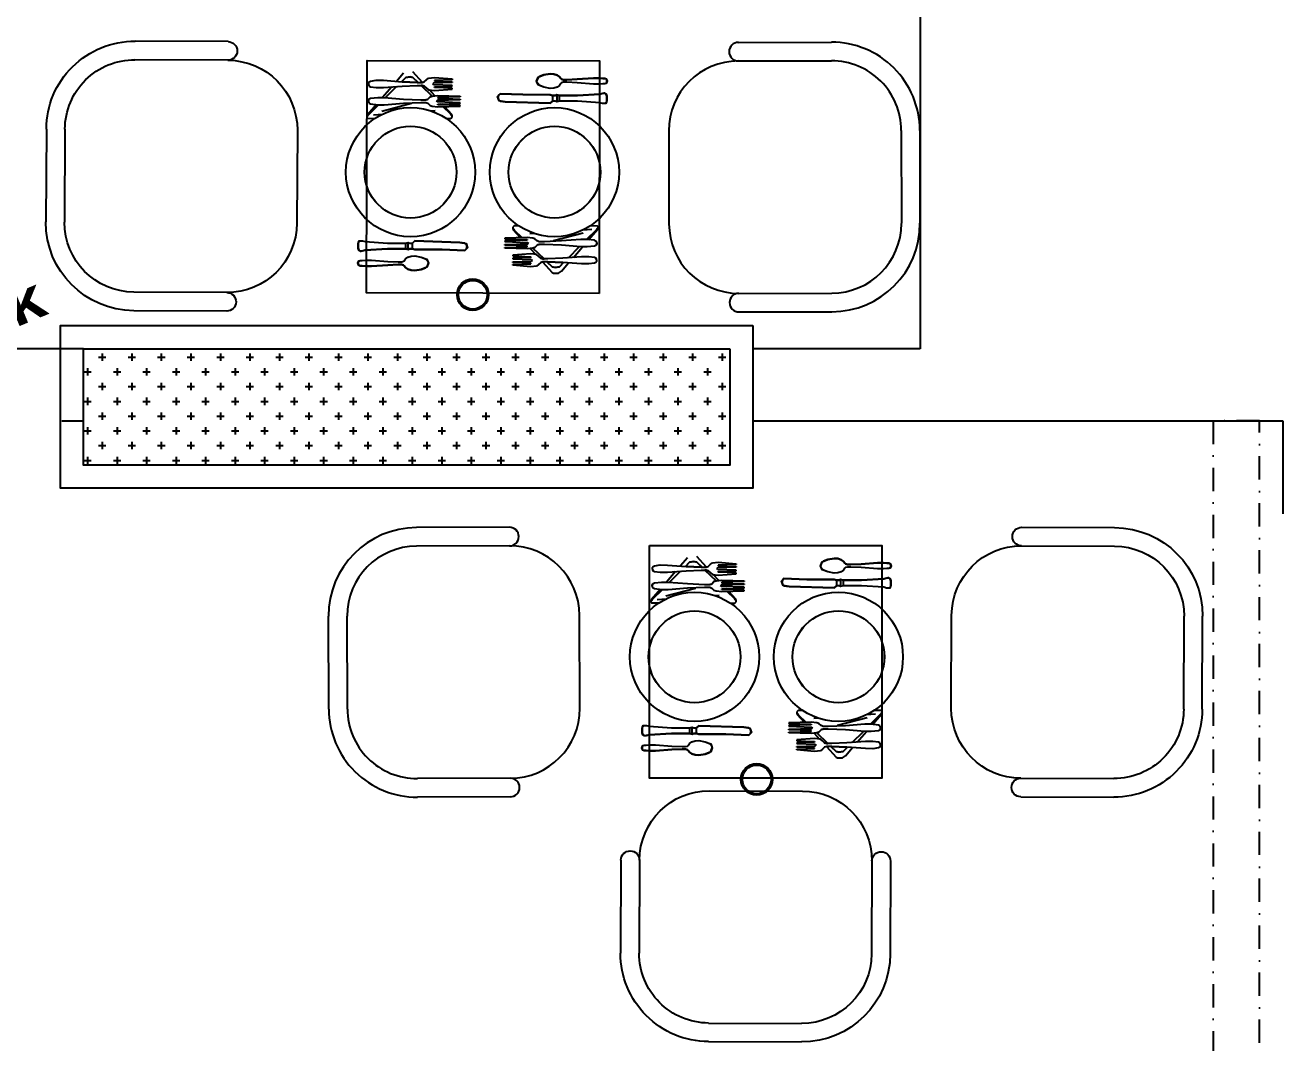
# Model space of a CAD drawing. Extents: x -454 to 2691, y -140 to 2189.
# Drawn here: x 794.5 to 1065.1, y 960 to 1179 of the extents above; entities that cross this region are included whole.
import ezdxf

# ---------------------------------------------------------------- set-up
doc = ezdxf.new("R2010")
doc.units = 0
doc.linetypes.add('DASHDOT', pattern=[1, 0.5, -0.25, 0, -0.25])
doc.layers.get('0').update_dxf_attribs({"linetype": 'CONTINUOUS'})
for name, color, linetype in [('AKS', 1, 'DASHDOT'), ('ANTET', 7, 'CONTINUOUS'), ('Duvar', 7, 'CONTINUOUS'), ('INCE', 5, 'CONTINUOUS'), ('PERDE', 3, 'CONTINUOUS'), ('WINDOW_TEXT', 7, 'CONTINUOUS')]:
    doc.layers.add(name, color=color, linetype=linetype)
doc.styles.add('OLCU YAZ.', font='romanstw.shx')

# ---------------------------------------------------------------- blocks, each defined once
blk = doc.blocks.new('A$C2CC5132F')
for p, q in [((38.94, 58.07), (18.94, 58)), ((38.95, 54.07), (18.95, 54)), ((0.07, 18.94), (0, 38.94)), ((4.07, 18.95), (4, 38.95)), ((54.07, 19.12), (54, 39.12)), ((39.12, 4.07), (19.12, 4)), ((39.13, 0.07), (19.13, 0))]:
    blk.add_line(p, q)
for centre, radius, start, end in [((19, 39), 19, 90.1889, 180.1889), ((38.94, 56.07), 2, 270.1889, 90.1889), ((19, 39), 15, 90.1889, 180.1889), ((39, 39.07), 15, 0.1889, 90.1889), ((19.07, 19), 15, 180.1889, 270.1889), ((39.07, 19.07), 15, 270.1889, 0.1889), ((19.07, 19), 19, 180.1889, 270.1889), ((39.12, 2.07), 2, 270.1889, 90.1889)]:
    blk.add_arc(centre, radius, start, end)

msp = doc.modelspace()

# ---------------------------------------------------------------- hatches: boundary and pattern name
at = {"layer": 'PERDE'}
h = msp.add_hatch(dxfattribs=at)
h.set_pattern_fill('CROSS', color=256, scale=0.5, angle=-90)
h.set_pattern_definition([(270, (23839.342, 9150.6717), (3.175, -3.175), [1.5875, -4.7625]), (360, (23838.548, 9149.878), (3.175, 3.175), [1.5875, -4.7625])])
h.paths.add_polyline_path([(807.05, 1109.37), (807.05, 1084.37), (946.05, 1084.37), (946.05, 1109.37)])

# ---------------------------------------------------------------- linework, layer by layer
at = {"layer": 'AKS', "ltscale": 40}
msp.add_lwpolyline([(682.05, 1093.87), (807.05, 1093.87), (807.05, 1109.37), (682.05, 1109.37)], dxfattribs=at)
at = {"layer": 'AKS', "color": 2, "ltscale": 10}
msp.add_lwpolyline([(1060.05, 1093.87), (1050.05, 1093.87), (1050.05, 939.87), (1060.05, 939.87)], close=True, dxfattribs=at)
at = {"layer": 'Duvar'}
for p, q in [((987.05, 1425.37), (987.05, 1109.37)), ((987.05, 1093.87), (1065.05, 1093.87)), ((1065.05, 1093.87), (1065.05, 1073.87))]:
    msp.add_line(p, q, dxfattribs=at)
msp.add_lwpolyline([(987.05, 1109.37), (951.05, 1109.37), (951.05, 1093.87), (987.05, 1093.87)], dxfattribs=at)
at = {"layer": 'INCE', "color": 29}
for points in [[(951.05, 1114.37), (951.05, 1079.37), (802.05, 1079.37), (802.05, 1114.37)], [(946.05, 1109.37), (946.05, 1084.37), (807.05, 1084.37), (807.05, 1109.37)]]:
    msp.add_lwpolyline(points, close=True, dxfattribs=at)
at = {"layer": 'PERDE'}
for points in [[(917.94, 1121.32), (867.94, 1121.4), (868.02, 1171.4), (918.02, 1171.32)], [(928.77, 1067.03), (978.77, 1067.03), (978.77, 1017.03), (928.77, 1017.03)]]:
    msp.add_lwpolyline(points, close=True, dxfattribs=at)
at = {"layer": 'WINDOW_TEXT', "color": 8}
for p, q in [((879.98, 1166.71), (877.89, 1169)), ((868.32, 1166.55), (868.47, 1166.86)), ((868.32, 1166.55), (868.32, 1166.24)), ((868.32, 1166.24), (868.47, 1165.93)), ((868.47, 1166.86), (868.78, 1167.01)), ((868.78, 1167.01), (870.02, 1167.16)), ((870.02, 1167.16), (871.56, 1167.16)), ((871.56, 1167.16), (875.57, 1166.85)), ((875.88, 1168.7), (874.36, 1166.94)), ((876.34, 1167.77), (875.43, 1166.86)), ((875.57, 1166.85), (878.81, 1166.69)), ((877.27, 1167.92), (876.34, 1167.77)), ((877.89, 1167.77), (877.27, 1167.92)), ((879.01, 1166.69), (877.89, 1167.77)), ((878.81, 1166.69), (879.89, 1166.69)), ((879.89, 1166.69), (880.35, 1166.84)), ((880.35, 1166.84), (880.82, 1167.3)), ((880.82, 1167.3), (881.28, 1167.61)), ((881.28, 1167.61), (882.51, 1167.76)), ((882.36, 1166.53), (882.2, 1166.37)), ((882.36, 1166.22), (882.2, 1166.37)), ((886.37, 1166.68), (882.36, 1166.53)), ((886.37, 1166.06), (882.36, 1166.22)), ((882.51, 1167.76), (886.37, 1167.45)), ((886.37, 1167.29), (882.51, 1167.14)), ((882.51, 1167.14), (882.51, 1166.99)), ((882.51, 1166.99), (886.37, 1166.83)), ((886.37, 1167.45), (886.37, 1167.29)), ((886.37, 1166.83), (886.37, 1166.68)), ((904.75, 1167.55), (904.52, 1167)), ((904.75, 1166.45), (904.52, 1167)), ((905.16, 1167.97), (904.75, 1167.55)), ((905.16, 1166.04), (904.75, 1166.45)), ((906.07, 1168.33), (905.16, 1167.97)), ((907.41, 1168.58), (906.07, 1168.33)), ((908.24, 1168.52), (907.41, 1168.58)), ((908.93, 1168.29), (908.24, 1168.52)), ((909.44, 1167.94), (908.93, 1168.29)), ((909.73, 1167.54), (909.44, 1167.94)), ((909.73, 1166.46), (909.44, 1166.06)), ((909.87, 1167.4), (909.73, 1167.54)), ((909.87, 1166.59), (909.73, 1166.46)), ((910.27, 1167.26), (909.87, 1167.4)), ((910.27, 1166.73), (909.87, 1166.59)), ((911.04, 1167.26), (910.27, 1167.26)), ((911.04, 1166.73), (910.27, 1166.73)), ((913.22, 1167.38), (911.04, 1167.26)), ((913.22, 1166.6), (911.04, 1166.73)), ((916.74, 1167.63), (913.22, 1167.38)), ((916.73, 1166.34), (913.22, 1166.6)), ((918.05, 1166.32), (916.73, 1166.34)), ((918.05, 1167.64), (916.74, 1167.63)), ((919.2, 1167.53), (918.05, 1167.64)), ((919.2, 1166.44), (918.05, 1166.32)), ((919.52, 1167.4), (919.2, 1167.53)), ((919.52, 1166.57), (919.2, 1166.44)), ((919.64, 1167.14), (919.52, 1167.4)), ((919.64, 1166.83), (919.52, 1166.57)), ((919.64, 1166.83), (919.64, 1167.14)), ((868.47, 1165.93), (868.78, 1165.78)), ((868.78, 1165.78), (870.01, 1165.62)), ((870.01, 1165.62), (871.56, 1165.62)), ((873.33, 1165.75), (871.35, 1163.46)), ((871.56, 1165.62), (875.57, 1165.92)), ((874.4, 1165.83), (871.99, 1163.43)), ((875.57, 1165.92), (878.81, 1166.07)), ((878.81, 1166.07), (879.89, 1166.07)), ((882.05, 1163.75), (879.65, 1166.07)), ((879.89, 1166.07), (880.35, 1165.91)), ((880.35, 1165.91), (880.81, 1165.45)), ((880.81, 1165.45), (881.28, 1165.14)), ((881.12, 1163.13), (881.58, 1163.6)), ((881.28, 1165.14), (882.51, 1164.98)), ((882.62, 1163.82), (881.44, 1165.12)), ((881.58, 1163.6), (882.05, 1163.75)), ((882.05, 1163.75), (883.28, 1163.9)), ((882.51, 1165.76), (886.37, 1165.9)), ((882.51, 1165.6), (882.51, 1165.76)), ((886.37, 1165.44), (882.51, 1165.6)), ((882.51, 1164.98), (886.37, 1165.29)), ((883.28, 1163.9), (888.06, 1163.74)), ((888.06, 1163.59), (883.28, 1163.44)), ((886.37, 1165.9), (886.37, 1166.06)), ((886.37, 1165.29), (886.37, 1165.44)), ((888.06, 1163.74), (888.06, 1163.59)), ((896.34, 1163.93), (896.18, 1163.47)), ((896.65, 1164.24), (896.34, 1163.93)), ((901.58, 1164.08), (896.65, 1164.24)), ((907.45, 1164.07), (901.58, 1164.08)), ((906.06, 1165.67), (905.16, 1166.04)), ((907.4, 1165.42), (906.06, 1165.67)), ((908.24, 1165.47), (907.4, 1165.42)), ((907.91, 1163.91), (907.45, 1164.07)), ((907.91, 1163.91), (907.91, 1162.68)), ((908.53, 1163.91), (907.91, 1163.91)), ((908.93, 1165.7), (908.24, 1165.47)), ((908.84, 1164.06), (908.53, 1163.91)), ((908.84, 1164.06), (908.83, 1162.52)), ((909.45, 1163.91), (908.84, 1164.06)), ((909.44, 1166.06), (908.93, 1165.7)), ((913.31, 1163.9), (909.45, 1163.91)), ((909.45, 1162.68), (909.45, 1163.91)), ((918.09, 1164.21), (913.31, 1163.9)), ((918.71, 1164.36), (918.09, 1164.21)), ((919.17, 1164.36), (918.71, 1164.36)), ((919.48, 1164.2), (919.17, 1164.36)), ((919.64, 1163.74), (919.48, 1164.2)), ((919.64, 1162.82), (919.64, 1163.74)), ((870.04, 1161.94), (868.15, 1159.76)), ((868.31, 1162.84), (868.47, 1163.15)), ((868.31, 1162.84), (868.31, 1162.54)), ((868.31, 1162.54), (868.31, 1162.84)), ((868.31, 1162.54), (868.47, 1162.23)), ((870.47, 1161.92), (868.31, 1159.76)), ((868.47, 1163.15), (868.78, 1163.31)), ((868.47, 1162.23), (868.77, 1162.07)), ((868.77, 1162.07), (870.32, 1161.92)), ((868.78, 1163.31), (870.32, 1163.46)), ((870.32, 1163.46), (871.71, 1163.46)), ((870.32, 1161.92), (871.71, 1161.91)), ((871.24, 1160.53), (877.59, 1162.21)), ((871.71, 1163.46), (875.87, 1163.14)), ((871.71, 1161.91), (875.87, 1162.22)), ((875.87, 1163.14), (879.58, 1162.98)), ((875.87, 1162.22), (879.58, 1162.37)), ((879.58, 1162.98), (880.66, 1162.98)), ((879.58, 1162.37), (880.66, 1162.36)), ((880.66, 1162.98), (881.12, 1163.13)), ((880.66, 1162.36), (881.12, 1162.21)), ((881.12, 1162.21), (881.58, 1161.75)), ((881.58, 1161.75), (882.04, 1161.59)), ((882.04, 1161.59), (883.28, 1161.43)), ((883.13, 1162.82), (882.97, 1162.67)), ((883.12, 1162.51), (882.97, 1162.67)), ((883.34, 1162.51), (883.07, 1162.77)), ((888.06, 1162.35), (883.12, 1162.51)), ((888.06, 1162.97), (883.13, 1162.82)), ((883.28, 1163.44), (883.28, 1163.29)), ((883.28, 1163.29), (888.06, 1163.12)), ((883.28, 1162.05), (888.06, 1162.2)), ((883.28, 1161.9), (883.28, 1162.05)), ((888.06, 1161.74), (883.28, 1161.9)), ((883.28, 1161.43), (888.06, 1161.58)), ((883.84, 1162.49), (883.53, 1162.83)), ((883.99, 1161.87), (883.79, 1162.07)), ((884.42, 1161.86), (884.22, 1162.08)), ((886.05, 1159.89), (884.41, 1161.47)), ((886.36, 1159.73), (884.76, 1161.48)), ((888.06, 1163.12), (888.06, 1162.97)), ((888.06, 1162.2), (888.06, 1162.35)), ((888.06, 1161.58), (888.06, 1161.74)), ((896.18, 1163.47), (896.34, 1163)), ((896.34, 1163), (896.64, 1162.69)), ((896.64, 1162.69), (897.72, 1162.54)), ((897.72, 1162.54), (907.44, 1162.22)), ((907.44, 1162.22), (907.91, 1162.68)), ((908.53, 1162.68), (907.91, 1162.68)), ((908.83, 1162.52), (908.53, 1162.68)), ((909.45, 1162.68), (908.83, 1162.52)), ((913.31, 1162.67), (909.45, 1162.68)), ((918.09, 1162.35), (913.31, 1162.67)), ((918.71, 1162.2), (918.09, 1162.35)), ((919.17, 1162.2), (918.71, 1162.2)), ((919.48, 1162.35), (919.17, 1162.2)), ((919.64, 1162.82), (919.48, 1162.35)), ((868.15, 1159.76), (868, 1159.45)), ((868, 1159.45), (868, 1159.14)), ((868, 1159.14), (868.15, 1158.99)), ((868.31, 1159.76), (868.15, 1159.45)), ((868.15, 1158.99), (869.73, 1158.98)), ((869.39, 1159.76), (871.32, 1159.89)), ((881.71, 1160.6), (882.66, 1160.66)), ((885.09, 1158.96), (886.05, 1158.96)), ((886.21, 1159.58), (886.05, 1159.89)), ((886.05, 1158.96), (886.36, 1159.27)), ((886.36, 1159.27), (886.36, 1159.73)), ((899.69, 1135.84), (899.38, 1135.53)), ((899.38, 1135.53), (899.38, 1135.07)), ((899.38, 1135.07), (900.98, 1133.32)), ((899.54, 1135.22), (899.69, 1134.91)), ((900.66, 1135.84), (899.69, 1135.84)), ((899.69, 1134.91), (901.33, 1133.33)), ((904.03, 1134.2), (903.08, 1134.14)), ((914.5, 1134.28), (908.16, 1132.59)), ((916.36, 1135.04), (914.43, 1134.91)), ((915.27, 1132.89), (917.44, 1135.04)), ((915.7, 1132.86), (917.59, 1135.04)), ((917.59, 1135.81), (916.01, 1135.82)), ((917.44, 1135.04), (917.59, 1135.35)), ((917.75, 1135.66), (917.59, 1135.81)), ((917.59, 1135.04), (917.75, 1135.35)), ((917.75, 1135.35), (917.75, 1135.66)), ((866.11, 1131.99), (866.26, 1132.45)), ((866.11, 1131.99), (866.11, 1131.06)), ((866.11, 1131.06), (866.26, 1130.6)), ((866.26, 1132.45), (866.57, 1132.6)), ((866.57, 1132.6), (867.03, 1132.6)), ((867.03, 1132.6), (867.65, 1132.45)), ((867.65, 1132.45), (872.43, 1132.13)), ((872.43, 1132.13), (876.29, 1132.13)), ((876.29, 1132.13), (876.91, 1132.28)), ((876.29, 1132.13), (876.29, 1130.89)), ((876.91, 1132.28), (877.22, 1132.12)), ((876.91, 1130.74), (876.91, 1132.28)), ((877.22, 1132.12), (877.84, 1132.12)), ((877.83, 1130.89), (877.84, 1132.12)), ((878.3, 1132.59), (877.84, 1132.12)), ((888.02, 1132.26), (878.3, 1132.59)), ((889.1, 1132.11), (888.02, 1132.26)), ((889.41, 1131.8), (889.1, 1132.11)), ((889.56, 1131.34), (889.41, 1131.8)), ((889.41, 1130.87), (889.56, 1131.34)), ((902.47, 1133.37), (897.68, 1133.22)), ((897.68, 1133.22), (897.68, 1133.07)), ((897.68, 1133.07), (902.47, 1132.9)), ((902.47, 1132.75), (897.68, 1132.6)), ((897.68, 1132.6), (897.68, 1132.45)), ((897.68, 1132.45), (902.62, 1132.29)), ((897.68, 1131.83), (902.62, 1131.98)), ((897.68, 1131.68), (897.68, 1131.83)), ((902.46, 1131.52), (897.68, 1131.68)), ((897.68, 1131.21), (902.46, 1131.36)), ((897.68, 1131.06), (897.68, 1131.21)), ((902.46, 1130.9), (897.68, 1131.06)), ((901.33, 1132.94), (901.53, 1132.72)), ((901.75, 1132.93), (901.95, 1132.73)), ((901.9, 1132.31), (902.22, 1131.97)), ((902.41, 1132.29), (902.67, 1132.03)), ((902.46, 1131.36), (902.46, 1131.52)), ((903.7, 1131.05), (902.46, 1130.9)), ((903.7, 1133.21), (902.47, 1133.37)), ((902.47, 1132.9), (902.47, 1132.75)), ((902.62, 1132.29), (902.77, 1132.13)), ((902.62, 1131.98), (902.77, 1132.13)), ((903.69, 1131.05), (906.1, 1128.73)), ((904.16, 1133.06), (903.7, 1133.21)), ((904.16, 1131.2), (903.7, 1131.05)), ((904.63, 1132.59), (904.16, 1133.06)), ((904.62, 1131.67), (904.16, 1131.2)), ((905.09, 1131.82), (904.62, 1131.67)), ((905.09, 1132.44), (904.63, 1132.59)), ((906.17, 1132.44), (905.09, 1132.44)), ((906.17, 1131.82), (905.09, 1131.82)), ((909.87, 1132.59), (906.17, 1132.44)), ((909.87, 1131.66), (906.17, 1131.82)), ((914.04, 1132.89), (909.87, 1132.59)), ((914.04, 1131.34), (909.87, 1131.66)), ((911.35, 1128.97), (913.75, 1131.37)), ((912.41, 1129.05), (914.39, 1131.34)), ((915.43, 1132.89), (914.04, 1132.89)), ((915.42, 1131.34), (914.04, 1131.34)), ((916.97, 1131.5), (915.42, 1131.34)), ((916.97, 1132.73), (915.43, 1132.89)), ((917.28, 1132.57), (916.97, 1132.73)), ((917.28, 1131.65), (916.97, 1131.5)), ((917.43, 1132.27), (917.28, 1132.57)), ((917.43, 1131.96), (917.28, 1131.65)), ((917.43, 1131.96), (917.43, 1132.27)), ((917.43, 1132.27), (917.43, 1131.96)), ((866.23, 1128.23), (866.55, 1128.36)), ((866.26, 1130.6), (866.57, 1130.44)), ((866.55, 1128.36), (867.7, 1128.48)), ((866.57, 1130.44), (867.03, 1130.44)), ((867.03, 1130.44), (867.65, 1130.6)), ((867.65, 1130.6), (872.43, 1130.9)), ((867.7, 1128.48), (869.01, 1128.46)), ((869.01, 1128.46), (872.52, 1128.2)), ((872.43, 1130.9), (876.29, 1130.89)), ((875.88, 1128.21), (876.01, 1128.35)), ((876.01, 1128.35), (876.3, 1128.75)), ((876.29, 1130.89), (876.91, 1130.74)), ((876.3, 1128.75), (876.82, 1129.1)), ((876.82, 1129.1), (877.51, 1129.33)), ((876.91, 1130.74), (877.22, 1130.89)), ((877.22, 1130.89), (877.83, 1130.89)), ((877.51, 1129.33), (878.34, 1129.38)), ((877.83, 1130.89), (878.3, 1130.73)), ((878.3, 1130.73), (884.16, 1130.73)), ((878.34, 1129.38), (879.68, 1129.13)), ((879.68, 1129.13), (880.59, 1128.76)), ((880.59, 1128.76), (881, 1128.35)), ((881, 1128.35), (881.22, 1127.8)), ((884.16, 1130.73), (889.1, 1130.56)), ((889.1, 1130.56), (889.41, 1130.87)), ((903.23, 1129.82), (899.37, 1129.51)), ((899.37, 1129.51), (899.37, 1129.36)), ((899.37, 1129.36), (903.23, 1129.2)), ((903.23, 1129.05), (899.37, 1128.9)), ((899.37, 1128.9), (899.37, 1128.74)), ((899.37, 1128.74), (903.39, 1128.58)), ((903.12, 1130.98), (904.31, 1129.68)), ((904.47, 1129.66), (903.23, 1129.82)), ((903.23, 1129.2), (903.23, 1129.05)), ((903.38, 1128.27), (903.54, 1128.43)), ((903.39, 1128.58), (903.54, 1128.43)), ((904.93, 1129.35), (904.47, 1129.66)), ((905.39, 1128.89), (904.93, 1129.35)), ((905.85, 1128.73), (905.39, 1128.89)), ((906.93, 1128.73), (905.85, 1128.73)), ((910.18, 1128.88), (906.93, 1128.73)), ((914.19, 1129.18), (910.18, 1128.88)), ((915.73, 1129.18), (914.19, 1129.18)), ((916.96, 1129.03), (915.73, 1129.18)), ((917.27, 1128.87), (916.96, 1129.03)), ((917.43, 1128.56), (917.27, 1128.87)), ((917.43, 1128.25), (917.43, 1128.56)), ((866.1, 1127.97), (866.23, 1128.23)), ((866.1, 1127.97), (866.1, 1127.67)), ((866.1, 1127.67), (866.23, 1127.4)), ((866.23, 1127.4), (866.54, 1127.27)), ((866.54, 1127.27), (867.7, 1127.16)), ((867.7, 1127.16), (869.01, 1127.17)), ((869.01, 1127.17), (872.52, 1127.42)), ((872.52, 1128.2), (874.71, 1128.07)), ((872.52, 1127.42), (874.71, 1127.54)), ((874.71, 1128.07), (875.48, 1128.07)), ((874.71, 1127.54), (875.47, 1127.54)), ((875.47, 1127.54), (875.88, 1127.4)), ((875.48, 1128.07), (875.88, 1128.21)), ((875.88, 1127.4), (876.01, 1127.27)), ((876.01, 1127.27), (876.3, 1126.86)), ((876.3, 1126.86), (876.81, 1126.51)), ((876.81, 1126.51), (877.5, 1126.28)), ((877.5, 1126.28), (878.34, 1126.22)), ((878.34, 1126.22), (879.68, 1126.47)), ((879.68, 1126.47), (880.58, 1126.84)), ((880.58, 1126.84), (881, 1127.25)), ((881, 1127.25), (881.22, 1127.8)), ((899.37, 1128.13), (903.38, 1128.27)), ((899.37, 1127.97), (899.37, 1128.13)), ((903.23, 1127.81), (899.37, 1127.97)), ((899.37, 1127.51), (903.23, 1127.66)), ((899.37, 1127.35), (899.37, 1127.51)), ((903.23, 1127.04), (899.37, 1127.35)), ((903.23, 1127.66), (903.23, 1127.81)), ((904.46, 1127.19), (903.23, 1127.04)), ((904.93, 1127.5), (904.46, 1127.19)), ((905.39, 1127.96), (904.93, 1127.5)), ((905.85, 1128.12), (905.39, 1127.96)), ((905.76, 1128.09), (907.86, 1125.8)), ((906.93, 1128.11), (905.85, 1128.12)), ((906.74, 1128.11), (907.86, 1127.03)), ((910.17, 1127.96), (906.93, 1128.11)), ((907.86, 1127.03), (908.47, 1126.88)), ((907.86, 1125.8), (908.16, 1125.64)), ((908.16, 1125.64), (909.24, 1125.64)), ((908.47, 1126.88), (909.4, 1127.03)), ((909.24, 1125.64), (909.86, 1126.1)), ((909.4, 1127.03), (910.32, 1127.94)), ((909.86, 1126.1), (911.38, 1127.86)), ((914.19, 1127.64), (910.17, 1127.96)), ((915.73, 1127.64), (914.19, 1127.64)), ((916.96, 1127.79), (915.73, 1127.64)), ((917.27, 1127.95), (916.96, 1127.79)), ((917.43, 1128.25), (917.27, 1127.95)), ((936.97, 1064.4), (935.45, 1062.65)), ((937.43, 1063.48), (936.51, 1062.56)), ((938.36, 1063.63), (937.43, 1063.48)), ((938.97, 1063.47), (938.36, 1063.63)), ((940.09, 1062.39), (938.97, 1063.47)), ((941.07, 1062.42), (938.98, 1064.71)), ((942.37, 1063.31), (943.6, 1063.47)), ((943.6, 1063.47), (947.46, 1063.15)), ((966.25, 1063.67), (965.83, 1063.26)), ((967.15, 1064.04), (966.25, 1063.67)), ((968.49, 1064.29), (967.15, 1064.04)), ((969.33, 1064.23), (968.49, 1064.29)), ((970.02, 1064), (969.33, 1064.23)), ((970.53, 1063.64), (970.02, 1064)), ((970.82, 1063.24), (970.53, 1063.64)), ((929.4, 1062.25), (929.56, 1062.56)), ((929.4, 1062.25), (929.4, 1061.94)), ((929.4, 1061.94), (929.56, 1061.63)), ((929.56, 1062.56), (929.87, 1062.71)), ((929.56, 1061.63), (929.87, 1061.48)), ((929.87, 1062.71), (931.1, 1062.87)), ((929.87, 1061.48), (931.1, 1061.32)), ((931.1, 1062.87), (932.65, 1062.86)), ((931.1, 1061.32), (932.64, 1061.32)), ((934.42, 1061.46), (932.44, 1059.16)), ((932.64, 1061.32), (936.66, 1061.62)), ((932.65, 1062.86), (936.66, 1062.55)), ((935.49, 1061.54), (933.08, 1059.14)), ((936.66, 1062.55), (939.9, 1062.39)), ((936.66, 1061.62), (939.9, 1061.77)), ((939.9, 1062.39), (940.98, 1062.39)), ((939.9, 1061.77), (940.98, 1061.77)), ((943.14, 1059.46), (940.73, 1061.77)), ((940.98, 1062.39), (941.44, 1062.54)), ((940.98, 1061.77), (941.44, 1061.62)), ((941.44, 1062.54), (941.9, 1063.01)), ((941.44, 1061.62), (941.9, 1061.15)), ((941.9, 1063.01), (942.37, 1063.31)), ((941.9, 1061.15), (942.36, 1060.85)), ((942.36, 1060.85), (943.6, 1060.69)), ((943.71, 1059.53), (942.52, 1060.83)), ((943.45, 1062.23), (943.29, 1062.08)), ((943.45, 1061.92), (943.29, 1062.08)), ((947.46, 1062.38), (943.45, 1062.23)), ((947.46, 1061.76), (943.45, 1061.92)), ((947.46, 1063), (943.6, 1062.85)), ((943.6, 1062.85), (943.6, 1062.7)), ((943.6, 1062.7), (947.46, 1062.54)), ((943.6, 1061.46), (947.46, 1061.61)), ((943.6, 1061.31), (943.6, 1061.46)), ((947.46, 1061.15), (943.6, 1061.31)), ((943.6, 1060.69), (947.46, 1060.99)), ((947.46, 1063.15), (947.46, 1063)), ((947.46, 1062.54), (947.46, 1062.38)), ((947.46, 1061.61), (947.46, 1061.76)), ((947.46, 1060.99), (947.46, 1061.15)), ((965.83, 1063.26), (965.61, 1062.71)), ((965.83, 1062.16), (965.61, 1062.71)), ((966.25, 1061.74), (965.83, 1062.16)), ((967.15, 1061.38), (966.25, 1061.74)), ((968.49, 1061.12), (967.15, 1061.38)), ((969.33, 1061.18), (968.49, 1061.12)), ((970.01, 1061.41), (969.33, 1061.18)), ((970.53, 1061.76), (970.01, 1061.41)), ((970.82, 1062.16), (970.53, 1061.76)), ((970.96, 1063.1), (970.82, 1063.24)), ((970.95, 1062.3), (970.82, 1062.16)), ((971.36, 1062.43), (970.95, 1062.3)), ((971.36, 1062.96), (970.96, 1063.1)), ((972.12, 1062.96), (971.36, 1062.96)), ((972.12, 1062.43), (971.36, 1062.43)), ((974.31, 1063.08), (972.12, 1062.96)), ((974.31, 1062.31), (972.12, 1062.43)), ((977.82, 1063.34), (974.31, 1063.08)), ((977.82, 1062.05), (974.31, 1062.31)), ((979.14, 1063.35), (977.82, 1063.34)), ((979.13, 1062.03), (977.82, 1062.05)), ((980.29, 1062.14), (979.13, 1062.03)), ((980.29, 1063.23), (979.14, 1063.35)), ((980.6, 1063.1), (980.29, 1063.23)), ((980.6, 1062.27), (980.29, 1062.14)), ((980.73, 1062.84), (980.6, 1063.1)), ((980.73, 1062.53), (980.6, 1062.27)), ((980.73, 1062.53), (980.73, 1062.84)), ((929.4, 1058.55), (929.55, 1058.86)), ((929.4, 1058.55), (929.4, 1058.24)), ((929.4, 1058.24), (929.4, 1058.55)), ((929.4, 1058.24), (929.55, 1057.93)), ((929.55, 1058.86), (929.86, 1059.01)), ((929.86, 1059.01), (931.41, 1059.16)), ((931.41, 1059.16), (932.8, 1059.16)), ((932.8, 1059.16), (936.96, 1058.85)), ((936.96, 1058.85), (940.66, 1058.69)), ((936.96, 1057.92), (940.66, 1058.07)), ((940.66, 1058.69), (941.74, 1058.69)), ((940.66, 1058.07), (941.74, 1058.07)), ((941.74, 1058.69), (942.21, 1058.84)), ((941.74, 1058.07), (942.21, 1057.91)), ((942.21, 1058.84), (942.67, 1059.3)), ((942.67, 1059.3), (943.13, 1059.46)), ((943.13, 1059.46), (944.37, 1059.61)), ((944.21, 1058.53), (944.06, 1058.37)), ((944.21, 1058.22), (944.06, 1058.37)), ((944.43, 1058.21), (944.16, 1058.47)), ((949.15, 1058.68), (944.21, 1058.53)), ((949.15, 1058.06), (944.21, 1058.22)), ((944.37, 1059.61), (949.15, 1059.45)), ((949.15, 1059.29), (944.37, 1059.15)), ((944.37, 1059.15), (944.37, 1058.99)), ((944.37, 1058.99), (949.15, 1058.83)), ((944.93, 1058.2), (944.61, 1058.54)), ((949.15, 1059.45), (949.15, 1059.29)), ((949.15, 1058.83), (949.15, 1058.68)), ((949.15, 1057.9), (949.15, 1058.06)), ((957.42, 1059.63), (957.27, 1059.17)), ((957.27, 1059.17), (957.42, 1058.71)), ((957.73, 1059.94), (957.42, 1059.63)), ((957.42, 1058.71), (957.73, 1058.4)), ((962.67, 1059.78), (957.73, 1059.94)), ((957.73, 1058.4), (958.81, 1058.24)), ((958.81, 1058.24), (968.53, 1057.92)), ((968.53, 1059.77), (962.67, 1059.78)), ((969, 1059.62), (968.53, 1059.77)), ((968.53, 1057.92), (969, 1058.38)), ((969, 1059.62), (969, 1058.38)), ((969.61, 1059.62), (969, 1059.62)), ((969.61, 1058.38), (969, 1058.38)), ((969.92, 1059.77), (969.61, 1059.62)), ((969.92, 1058.23), (969.61, 1058.38)), ((970.54, 1059.61), (969.92, 1059.77)), ((969.92, 1059.77), (969.92, 1058.23)), ((970.54, 1058.38), (969.92, 1058.23)), ((974.4, 1059.61), (970.54, 1059.61)), ((970.54, 1058.38), (970.54, 1059.61)), ((974.4, 1058.37), (970.54, 1058.38)), ((979.18, 1059.91), (974.4, 1059.61)), ((979.18, 1058.06), (974.4, 1058.37)), ((979.8, 1060.06), (979.18, 1059.91)), ((979.8, 1057.9), (979.18, 1058.06)), ((980.26, 1060.06), (979.8, 1060.06)), ((980.57, 1059.91), (980.26, 1060.06)), ((980.57, 1058.06), (980.26, 1057.9)), ((980.72, 1059.45), (980.57, 1059.91)), ((980.72, 1058.52), (980.57, 1058.06)), ((980.72, 1058.52), (980.72, 1059.45)), ((929.24, 1055.46), (929.09, 1055.15)), ((931.13, 1057.65), (929.24, 1055.46)), ((929.4, 1055.46), (929.24, 1055.15)), ((931.56, 1057.62), (929.4, 1055.46)), ((929.55, 1057.93), (929.86, 1057.78)), ((929.86, 1057.78), (931.4, 1057.62)), ((930.48, 1055.46), (932.41, 1055.59)), ((931.4, 1057.62), (932.79, 1057.62)), ((932.33, 1056.23), (938.68, 1057.91)), ((932.79, 1057.62), (936.96, 1057.92)), ((942.21, 1057.91), (942.67, 1057.45)), ((942.67, 1057.45), (943.13, 1057.3)), ((942.8, 1056.3), (943.75, 1056.37)), ((943.13, 1057.3), (944.37, 1057.14)), ((944.37, 1057.76), (949.15, 1057.9)), ((944.37, 1057.6), (944.37, 1057.76)), ((949.15, 1057.44), (944.37, 1057.6)), ((944.37, 1057.14), (949.15, 1057.29)), ((945.08, 1057.58), (944.88, 1057.77)), ((945.51, 1057.56), (945.3, 1057.79)), ((947.14, 1055.59), (945.5, 1057.17)), ((947.45, 1055.44), (945.85, 1057.19)), ((947.29, 1055.28), (947.14, 1055.59)), ((947.45, 1054.97), (947.45, 1055.44)), ((949.15, 1057.29), (949.15, 1057.44)), ((980.26, 1057.9), (979.8, 1057.9)), ((929.09, 1055.15), (929.09, 1054.85)), ((929.09, 1054.85), (929.24, 1054.69)), ((929.24, 1054.69), (930.82, 1054.69)), ((946.17, 1054.67), (947.14, 1054.67)), ((947.14, 1054.67), (947.45, 1054.97)), ((960.78, 1031.55), (960.47, 1031.24)), ((960.47, 1031.24), (960.47, 1030.77)), ((960.62, 1030.93), (960.78, 1030.62)), ((961.74, 1031.54), (960.78, 1031.55)), ((978.68, 1031.52), (977.1, 1031.52)), ((978.52, 1030.75), (978.68, 1031.06)), ((978.83, 1031.37), (978.68, 1031.52)), ((978.68, 1030.75), (978.83, 1031.06)), ((978.83, 1031.06), (978.83, 1031.37)), ((927.35, 1028.15), (927.66, 1028.31)), ((927.66, 1028.31), (928.12, 1028.31)), ((928.12, 1028.31), (928.74, 1028.15)), ((939.39, 1028.29), (938.92, 1027.83)), ((949.11, 1027.97), (939.39, 1028.29)), ((963.55, 1029.07), (958.77, 1028.92)), ((958.77, 1028.92), (958.77, 1028.77)), ((958.77, 1028.77), (963.55, 1028.61)), ((963.55, 1028.46), (958.77, 1028.31)), ((958.77, 1028.31), (958.77, 1028.15)), ((960.47, 1030.77), (962.07, 1029.03)), ((960.78, 1030.62), (962.42, 1029.04)), ((962.41, 1028.65), (962.62, 1028.43)), ((962.84, 1028.63), (963.04, 1028.44)), ((964.79, 1028.92), (963.55, 1029.07)), ((963.55, 1028.61), (963.55, 1028.46)), ((965.12, 1029.91), (964.17, 1029.84)), ((965.25, 1028.76), (964.79, 1028.92)), ((965.71, 1028.3), (965.25, 1028.76)), ((966.18, 1028.14), (965.71, 1028.3)), ((970.96, 1028.29), (967.26, 1028.14)), ((975.59, 1029.98), (969.24, 1028.3)), ((975.13, 1028.59), (970.96, 1028.29)), ((976.51, 1028.59), (975.13, 1028.59)), ((977.44, 1030.75), (975.51, 1030.62)), ((976.36, 1028.59), (978.52, 1030.75)), ((978.06, 1028.43), (976.51, 1028.59)), ((976.79, 1028.56), (978.68, 1030.75)), ((978.37, 1028.28), (978.06, 1028.43)), ((978.52, 1027.97), (978.37, 1028.28)), ((927.2, 1027.69), (927.19, 1026.77)), ((927.19, 1026.77), (927.35, 1026.3)), ((927.2, 1027.69), (927.35, 1028.15)), ((927.35, 1026.3), (927.66, 1026.15)), ((927.66, 1026.15), (928.12, 1026.15)), ((928.12, 1026.15), (928.74, 1026.3)), ((928.74, 1028.15), (933.52, 1027.84)), ((928.74, 1026.3), (933.52, 1026.6)), ((933.52, 1027.84), (937.38, 1027.83)), ((933.52, 1026.6), (937.38, 1026.6)), ((937.38, 1027.83), (938, 1027.98)), ((937.38, 1027.83), (937.38, 1026.6)), ((937.38, 1026.6), (938, 1026.44)), ((938, 1027.98), (938.31, 1027.83)), ((938, 1026.44), (938, 1027.98)), ((938, 1026.44), (938.3, 1026.6)), ((938.3, 1026.6), (938.92, 1026.59)), ((938.31, 1027.83), (938.92, 1027.83)), ((938.92, 1026.59), (938.92, 1027.83)), ((938.92, 1026.59), (939.38, 1026.44)), ((939.38, 1026.44), (945.25, 1026.43)), ((945.25, 1026.43), (950.19, 1026.27)), ((950.19, 1027.81), (949.11, 1027.97)), ((950.5, 1027.5), (950.19, 1027.81)), ((950.19, 1026.27), (950.49, 1026.58)), ((950.49, 1026.58), (950.65, 1027.04)), ((950.65, 1027.04), (950.5, 1027.5)), ((958.77, 1028.15), (963.71, 1027.99)), ((958.77, 1027.54), (963.71, 1027.68)), ((958.77, 1027.38), (958.77, 1027.54)), ((963.55, 1027.22), (958.77, 1027.38)), ((958.77, 1026.92), (963.55, 1027.07)), ((958.77, 1026.76), (958.77, 1026.92)), ((963.55, 1026.6), (958.77, 1026.76)), ((964.32, 1025.52), (960.46, 1025.22)), ((962.99, 1028.02), (963.31, 1027.67)), ((963.49, 1028), (963.76, 1027.74)), ((963.55, 1027.07), (963.55, 1027.22)), ((964.79, 1026.76), (963.55, 1026.6)), ((963.71, 1027.99), (963.86, 1027.84)), ((963.71, 1027.68), (963.86, 1027.84)), ((964.21, 1026.68), (965.39, 1025.39)), ((965.55, 1025.37), (964.32, 1025.52)), ((964.78, 1026.76), (967.18, 1024.44)), ((965.25, 1026.91), (964.79, 1026.76)), ((965.71, 1027.37), (965.25, 1026.91)), ((966.17, 1027.53), (965.71, 1027.37)), ((967.26, 1027.52), (966.17, 1027.53)), ((967.26, 1028.14), (966.18, 1028.14)), ((970.96, 1027.36), (967.26, 1027.52)), ((975.12, 1027.05), (970.96, 1027.36)), ((972.43, 1024.67), (974.84, 1027.07)), ((973.5, 1024.76), (975.48, 1027.05)), ((976.51, 1027.05), (975.12, 1027.05)), ((978.06, 1027.2), (976.51, 1027.05)), ((978.36, 1027.35), (978.06, 1027.2)), ((978.52, 1027.66), (978.36, 1027.35)), ((978.52, 1027.66), (978.52, 1027.97)), ((978.52, 1027.97), (978.52, 1027.66)), ((927.19, 1023.68), (927.32, 1023.94)), ((927.19, 1023.68), (927.19, 1023.37)), ((927.19, 1023.37), (927.31, 1023.11)), ((927.31, 1023.11), (927.63, 1022.98)), ((927.32, 1023.94), (927.63, 1024.07)), ((927.63, 1024.07), (928.79, 1024.18)), ((927.63, 1022.98), (928.78, 1022.86)), ((928.78, 1022.86), (930.1, 1022.88)), ((928.79, 1024.18), (930.1, 1024.17)), ((930.1, 1024.17), (933.61, 1023.9)), ((930.1, 1022.88), (933.61, 1023.13)), ((933.61, 1023.9), (935.8, 1023.78)), ((933.61, 1023.13), (935.8, 1023.25)), ((935.8, 1023.78), (936.56, 1023.78)), ((935.8, 1023.25), (936.56, 1023.25)), ((936.56, 1023.78), (936.96, 1023.91)), ((936.56, 1023.25), (936.96, 1023.11)), ((936.96, 1023.91), (937.1, 1024.05)), ((936.96, 1023.11), (937.1, 1022.97)), ((937.1, 1024.05), (937.39, 1024.45)), ((937.1, 1022.97), (937.39, 1022.57)), ((937.39, 1024.45), (937.91, 1024.81)), ((937.91, 1024.81), (938.59, 1025.03)), ((938.59, 1025.03), (939.43, 1025.09)), ((939.43, 1025.09), (940.77, 1024.84)), ((940.77, 1024.84), (941.67, 1024.47)), ((941.67, 1024.47), (942.09, 1024.06)), ((941.67, 1022.54), (942.08, 1022.95)), ((942.08, 1022.95), (942.31, 1023.5)), ((942.09, 1024.06), (942.31, 1023.5)), ((960.46, 1025.22), (960.46, 1025.06)), ((960.46, 1025.06), (964.32, 1024.9)), ((964.32, 1024.75), (960.46, 1024.6)), ((960.46, 1024.6), (960.46, 1024.45)), ((960.46, 1024.45), (964.47, 1024.29)), ((960.46, 1023.83), (964.47, 1023.98)), ((960.46, 1023.68), (960.46, 1023.83)), ((964.32, 1023.52), (960.46, 1023.68)), ((960.46, 1023.21), (964.32, 1023.36)), ((960.46, 1023.06), (960.46, 1023.21)), ((964.32, 1022.74), (960.46, 1023.06)), ((964.32, 1024.9), (964.32, 1024.75)), ((964.32, 1023.36), (964.32, 1023.52)), ((965.55, 1022.9), (964.32, 1022.74)), ((964.47, 1024.29), (964.63, 1024.13)), ((964.47, 1023.98), (964.63, 1024.13)), ((966.02, 1025.06), (965.55, 1025.37)), ((966.01, 1023.21), (965.55, 1022.9)), ((966.48, 1023.67), (966.01, 1023.21)), ((966.48, 1024.59), (966.02, 1025.06)), ((966.94, 1024.44), (966.48, 1024.59)), ((966.94, 1023.82), (966.48, 1023.67)), ((966.85, 1023.79), (968.94, 1021.5)), ((968.02, 1024.44), (966.94, 1024.44)), ((968.02, 1023.82), (966.94, 1023.82)), ((967.82, 1023.82), (968.95, 1022.74)), ((971.26, 1024.59), (968.02, 1024.44)), ((971.26, 1023.66), (968.02, 1023.82)), ((970.49, 1022.74), (971.4, 1023.65)), ((970.95, 1021.81), (972.47, 1023.57)), ((975.28, 1024.89), (971.26, 1024.59)), ((975.27, 1023.35), (971.26, 1023.66)), ((976.82, 1023.34), (975.27, 1023.35)), ((976.82, 1024.89), (975.28, 1024.89)), ((978.05, 1024.73), (976.82, 1024.89)), ((978.05, 1023.5), (976.82, 1023.34)), ((978.36, 1024.58), (978.05, 1024.73)), ((978.36, 1023.65), (978.05, 1023.5)), ((978.51, 1024.27), (978.36, 1024.58)), ((978.51, 1023.96), (978.36, 1023.65)), ((978.51, 1023.96), (978.51, 1024.27)), ((937.39, 1022.57), (937.9, 1022.21)), ((937.9, 1022.21), (938.59, 1021.98)), ((938.59, 1021.98), (939.42, 1021.93)), ((939.42, 1021.93), (940.77, 1022.18)), ((940.77, 1022.18), (941.67, 1022.54)), ((968.94, 1021.5), (969.25, 1021.35)), ((968.95, 1022.74), (969.56, 1022.58)), ((969.25, 1021.35), (970.33, 1021.35)), ((969.56, 1022.58), (970.49, 1022.74)), ((970.33, 1021.35), (970.95, 1021.81))]:
    msp.add_line(p, q, dxfattribs=at)
for points in [[(877.27, 1167.92), (877.89, 1167.77), (879.02, 1166.68), (875.42, 1166.85), (876.34, 1167.77)], [(907.4, 1165.42), (906.06, 1165.67), (904.87, 1166.16), (904.52, 1167), (904.87, 1167.85), (906.07, 1168.33), (907.41, 1168.58), (908.24, 1168.52), (908.93, 1168.29), (909.44, 1167.94), (909.73, 1167.54), (909.87, 1167.4), (910.27, 1167.26), (911.04, 1167.26), (913.22, 1167.38), (916.74, 1167.63), (918.05, 1167.64), (919.47, 1167.5), (919.72, 1166.98), (919.47, 1166.46), (918.05, 1166.32), (916.73, 1166.34), (913.22, 1166.6), (911.04, 1166.73), (910.27, 1166.73), (909.87, 1166.59), (909.73, 1166.46), (909.44, 1166.06), (908.93, 1165.7), (908.24, 1165.47)], [(880.2, 1166.07), (880.35, 1165.91), (879.89, 1166.07), (879.65, 1166.07), (882.05, 1163.75), (881.58, 1163.6), (880.97, 1162.98), (880.66, 1162.98), (881.12, 1163.13), (881.58, 1163.6), (882.05, 1163.75), (879.65, 1166.07)], [(907.44, 1162.22), (897.72, 1162.54), (896.43, 1162.72), (896.11, 1163.7), (896.65, 1164.24), (901.58, 1164.08), (907.45, 1164.07), (907.91, 1163.91), (908.53, 1163.91), (908.84, 1164.06), (909.45, 1163.91), (913.31, 1163.9), (918.09, 1164.21), (919.02, 1164.44), (919.48, 1164.2), (919.64, 1163.74), (919.64, 1162.82), (919.43, 1162.2), (918.71, 1162.2), (918.09, 1162.35), (913.31, 1162.67), (909.45, 1162.68), (908.83, 1162.52), (908.53, 1162.68), (907.91, 1162.68)], [(878.3, 1132.59), (888.02, 1132.26), (889.32, 1132.08), (889.64, 1131.1), (889.1, 1130.56), (884.16, 1130.73), (878.3, 1130.73), (877.83, 1130.89), (877.22, 1130.89), (876.91, 1130.74), (876.29, 1130.89), (872.43, 1130.9), (867.65, 1130.6), (866.72, 1130.36), (866.26, 1130.6), (866.11, 1131.06), (866.11, 1131.99), (866.31, 1132.6), (867.03, 1132.6), (867.65, 1132.45), (872.43, 1132.13), (876.29, 1132.13), (876.91, 1132.28), (877.22, 1132.12), (877.84, 1132.12)], [(905.55, 1128.73), (905.39, 1128.89), (905.85, 1128.73), (906.1, 1128.73), (903.7, 1131.05), (904.16, 1131.2), (904.78, 1131.82), (905.09, 1131.82), (904.62, 1131.67), (904.16, 1131.2), (903.7, 1131.05), (906.1, 1128.73)], [(878.34, 1129.38), (879.68, 1129.13), (880.88, 1128.64), (881.22, 1127.8), (880.88, 1126.95), (879.68, 1126.47), (878.34, 1126.22), (877.5, 1126.28), (876.81, 1126.51), (876.3, 1126.86), (876.01, 1127.27), (875.88, 1127.4), (875.47, 1127.54), (874.71, 1127.54), (872.52, 1127.42), (869.01, 1127.17), (867.7, 1127.16), (866.28, 1127.3), (866.03, 1127.82), (866.28, 1128.34), (867.7, 1128.48), (869.01, 1128.46), (872.52, 1128.2), (874.71, 1128.07), (875.48, 1128.07), (875.88, 1128.21), (876.01, 1128.35), (876.3, 1128.75), (876.82, 1129.1), (877.51, 1129.33)], [(908.47, 1126.88), (907.86, 1127.03), (906.73, 1128.12), (910.32, 1127.95), (909.4, 1127.03)], [(938.36, 1063.63), (938.97, 1063.47), (940.1, 1062.38), (936.51, 1062.56), (937.43, 1063.48)], [(968.49, 1061.12), (967.15, 1061.38), (965.95, 1061.86), (965.61, 1062.71), (965.96, 1063.55), (967.15, 1064.04), (968.49, 1064.29), (969.33, 1064.23), (970.02, 1064), (970.53, 1063.64), (970.82, 1063.24), (970.96, 1063.1), (971.36, 1062.96), (972.12, 1062.96), (974.31, 1063.08), (977.82, 1063.34), (979.14, 1063.35), (980.56, 1063.2), (980.8, 1062.69), (980.55, 1062.17), (979.13, 1062.03), (977.82, 1062.05), (974.31, 1062.31), (972.12, 1062.43), (971.36, 1062.43), (970.95, 1062.3), (970.82, 1062.16), (970.53, 1061.76), (970.01, 1061.41), (969.33, 1061.18)], [(941.29, 1061.77), (941.44, 1061.62), (940.98, 1061.77), (940.73, 1061.77), (943.14, 1059.46), (942.67, 1059.3), (942.05, 1058.69), (941.74, 1058.69), (942.21, 1058.84), (942.67, 1059.3), (943.14, 1059.46), (940.73, 1061.77)], [(968.53, 1057.92), (958.81, 1058.24), (957.52, 1058.43), (957.19, 1059.4), (957.73, 1059.94), (962.67, 1059.78), (968.53, 1059.77), (969, 1059.62), (969.61, 1059.62), (969.92, 1059.77), (970.54, 1059.61), (974.4, 1059.61), (979.18, 1059.91), (980.11, 1060.14), (980.57, 1059.91), (980.72, 1059.45), (980.72, 1058.52), (980.52, 1057.9), (979.8, 1057.9), (979.18, 1058.06), (974.4, 1058.37), (970.54, 1058.38), (969.92, 1058.23), (969.61, 1058.38), (969, 1058.38)], [(939.39, 1028.29), (949.11, 1027.97), (950.4, 1027.78), (950.73, 1026.81), (950.19, 1026.27), (945.25, 1026.43), (939.38, 1026.44), (938.92, 1026.59), (938.3, 1026.6), (938, 1026.44), (937.38, 1026.6), (933.52, 1026.6), (928.74, 1026.3), (927.81, 1026.07), (927.35, 1026.3), (927.19, 1026.77), (927.2, 1027.69), (927.4, 1028.31), (928.12, 1028.31), (928.74, 1028.15), (933.52, 1027.84), (937.38, 1027.83), (938, 1027.98), (938.31, 1027.83), (938.92, 1027.83)], [(966.63, 1024.44), (966.48, 1024.59), (966.94, 1024.44), (967.18, 1024.44), (964.78, 1026.76), (965.25, 1026.91), (965.87, 1027.53), (966.17, 1027.53), (965.71, 1027.37), (965.25, 1026.91), (964.78, 1026.76), (967.18, 1024.44)], [(939.43, 1025.09), (940.77, 1024.84), (941.97, 1024.35), (942.31, 1023.5), (941.96, 1022.66), (940.77, 1022.18), (939.42, 1021.93), (938.59, 1021.98), (937.9, 1022.21), (937.39, 1022.57), (937.1, 1022.97), (936.96, 1023.11), (936.56, 1023.25), (935.8, 1023.25), (933.61, 1023.13), (930.1, 1022.88), (928.78, 1022.86), (927.36, 1023.01), (927.12, 1023.52), (927.37, 1024.04), (928.79, 1024.18), (930.1, 1024.17), (933.61, 1023.9), (935.8, 1023.78), (936.56, 1023.78), (936.96, 1023.91), (937.1, 1024.05), (937.39, 1024.45), (937.91, 1024.81), (938.59, 1025.03)], [(969.56, 1022.58), (968.95, 1022.74), (967.81, 1023.83), (971.41, 1023.65), (970.49, 1022.74)]]:
    msp.add_lwpolyline(points, close=True, dxfattribs=at)
for points in [[(877.39, 1137.53, -1), (877.39, 1157.28, -1)], [(908.35, 1157.28, -1), (908.35, 1137.53, -1)], [(890.78, 1117.63, -1), (890.78, 1124.42, -1)], [(938.48, 1033.23, -1), (938.48, 1052.98, -1)], [(969.44, 1052.98, -1), (969.44, 1033.23, -1)], [(951.87, 1013.33, -1), (951.87, 1020.12, -1)]]:
    msp.add_lwpolyline(points, format="xyb", close=True, dxfattribs=at)
for centre, radius in [((877.39, 1147.4), 13.89), ((908.35, 1147.4), 13.89), ((877.39, 1147.4), 9.88), ((908.35, 1147.4), 9.88), ((890.78, 1121.02), 3.39), ((890.78, 1121.02), 3.09), ((938.48, 1043.11), 13.89), ((969.44, 1043.11), 13.89), ((938.48, 1043.11), 9.88), ((969.44, 1043.11), 9.88), ((951.87, 1016.73), 3.39), ((951.87, 1016.73), 3.09)]:
    msp.add_circle(centre, radius, dxfattribs=at)

# ---------------------------------------------------------------- block references
at = {"layer": 'Duvar', "xscale": -1}
for p, rotation in [((798.99, 1175.62), 179.9118321275443), ((922.57, 960.23), 270)]:
    msp.add_blockref('A$C2CC5132F', p, dxfattribs=dict(at, rotation=rotation))
at = {"layer": 'Duvar', "rotation": 179.9118321275442}
msp.add_blockref('A$C2CC5132F', (987.05, 1175.33), dxfattribs=at)
at = {"layer": 'Duvar'}
msp.add_blockref('A$C2CC5132F', (859.73, 1012.91), dxfattribs=at)
at = {"layer": 'Duvar', "xscale": -1}
msp.add_blockref('A$C2CC5132F', (1047.8, 1012.91), dxfattribs=at)

# ---------------------------------------------------------------- texts
at = {"layer": 'ANTET', "color": 255, "insert": (741.05, 1102.29), "char_height": 8.9716, "attachment_point": 1, "rotation": 22.5658, "style": 'OLCU YAZ.'}
msp.add_mtext_dynamic_manual_height_columns('{\\fArial Black|b0|i0|c162|p34;Kırılacak}', width=264.362, gutter_width=49.84, heights=[0], dxfattribs=at)

doc.saveas('drawing.dxf')
